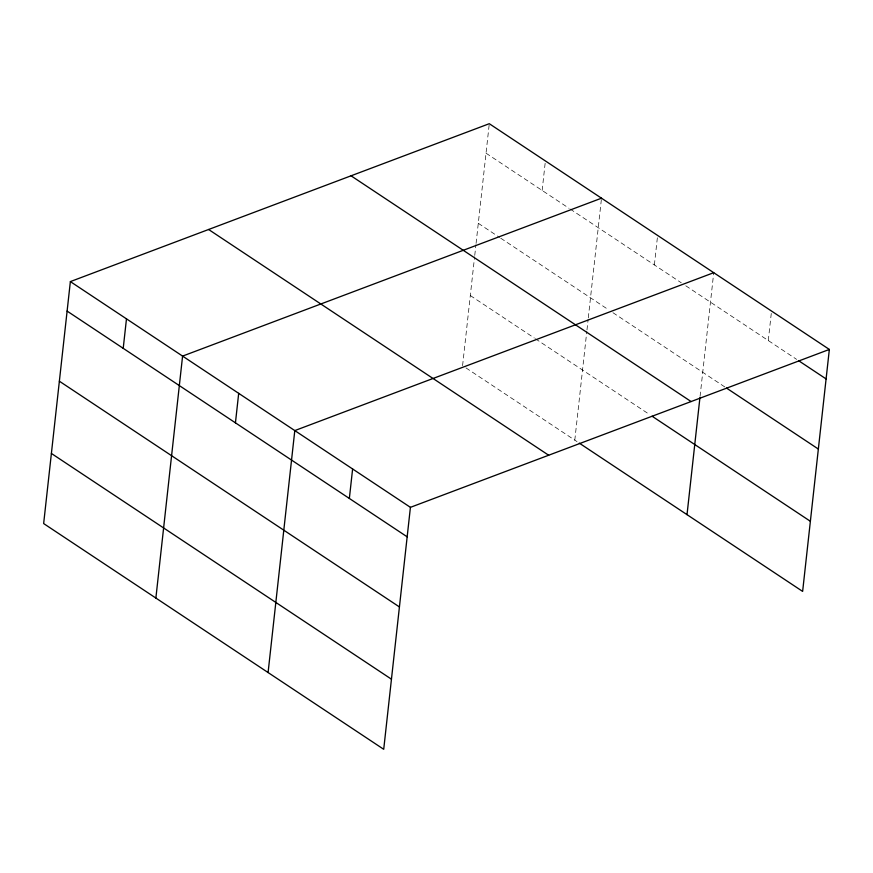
<?xml version="1.0" encoding="UTF-8"?>
<svg xmlns="http://www.w3.org/2000/svg" width="873" height="873" viewBox="0 0 873 873"><rect width="100%" height="100%" fill="white"/><g stroke="black" fill="none" stroke-linecap="round" stroke-linejoin="round"><path stroke-width="0.65" stroke-dasharray="4.37 3.27" d="M462.581 365.656L474.596 256.749M474.748 255.407L475.927 244.713M476.08 243.371L489.284 123.704M542.144 190.434L545.396 160.948M574.794 440.156L586.82 331.249M586.972 329.907L588.151 319.202M588.293 317.87L601.508 198.193M654.368 264.934L657.62 235.437M700.07 396.375L713.732 272.692M768.284 340.557L771.536 311.061M486.032 153.19L569.076 208.32M570.2 209.062L681.3 282.808M685.785 285.787L796.623 359.37M478.295 223.302L499.618 237.456M500.731 238.209L608.47 309.719M612.955 312.698L725.408 387.339M470.318 295.543L534.287 338.004M535.4 338.757L649.872 414.74M465.942 367.893L577.042 441.64"/><path stroke-width="1.31" d="M70.364 281.597L43.65 523.56L383.716 749.296L410.419 507.344L70.364 281.597L489.284 123.704L829.35 349.44L802.636 591.403L579.29 443.135M123.213 348.338L126.476 318.852M155.874 598.06L182.588 356.097L601.508 198.193M235.437 422.838L238.689 393.341M268.087 672.548L294.801 430.585L713.732 272.692M349.353 498.461L352.616 468.965M687.018 514.644L699.928 397.706M410.419 507.344L829.35 349.44M798.893 360.876L826.098 378.926M726.532 388.092L818.35 449.049M351.044 175.811L691.1 401.547M652.109 416.225L810.373 521.279M208.603 229.49L548.67 455.237M67.112 311.094L407.167 536.83M59.364 381.206L399.43 606.942M51.387 453.447L391.453 679.183"/></g></svg>
